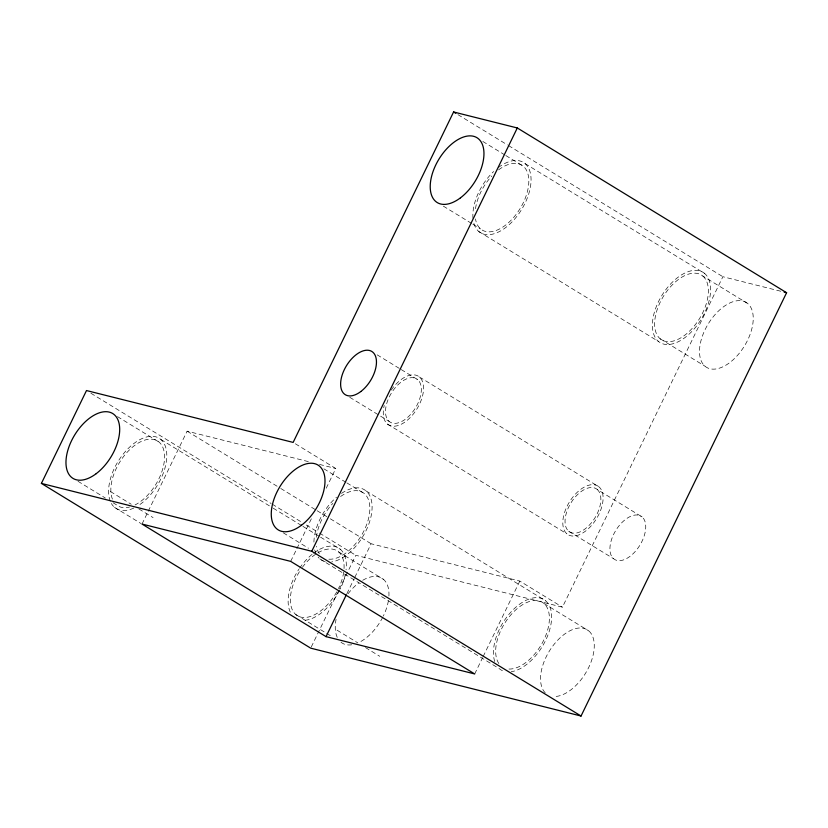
<?xml version="1.0" encoding="UTF-8"?>
<svg xmlns="http://www.w3.org/2000/svg" width="828" height="828" viewBox="0 0 828 828"><rect width="100%" height="100%" fill="white"/><g stroke="black" fill="none" stroke-linecap="round" stroke-linejoin="round"><path stroke-width="0.62" stroke-dasharray="4.14 3.1" d="M142.012 524.052L147.653 512.449M148.212 511.28L187.107 431.181L308.295 461.6M290.68 561.374L296.32 549.761M296.879 548.602L312.104 517.262M326.201 488.23L335.775 468.503L294.23 443.084M311.256 646.999L338.88 590.116M339.439 588.956L355.792 555.288L562.429 607.162L722.885 276.718L781.601 291.456M346.891 593.676L354.218 578.586M354.777 577.426L371.13 543.758L519.798 581.08L562.429 607.162M474.703 673.951L482.589 657.691M483.159 656.532L519.798 581.08M319.536 464.425L335.775 468.503M457.987 114.668L507.45 144.921M508.547 145.593L722.885 276.718M525.118 163.644L704.649 273.478A41.203 22.987 -58.5 0 1 685.16 337.441A41.203 22.987 -58.5 0 1 654.658 311.338A41.203 22.987 -58.5 0 1 704.649 273.478M482.838 141.474L504.728 154.867M505.825 155.54L523.337 166.252M702.868 276.086A38.036 21.217 -58.5 0 1 684.88 335.133A38.036 21.217 -58.5 0 1 656.718 311.028A38.036 21.217 -58.5 0 1 702.868 276.086L747.746 303.545A38.036 21.217 -58.5 0 1 729.758 362.592A38.036 21.217 -58.5 0 1 701.595 338.486A38.036 21.217 -58.5 0 1 747.746 303.545M443.363 206.151L471.825 223.56M472.912 224.233L480.582 228.921M660.113 338.745L704.99 366.204M478.801 231.529L658.322 341.364M419.454 377.019L598.986 486.854A28.525 15.908 -58.5 0 1 585.489 531.131A28.525 15.908 -58.5 0 1 564.375 513.06A28.525 15.908 -58.5 0 1 598.986 486.854M377.175 354.85L400.162 368.915M401.259 369.588L417.674 379.628A25.357 14.138 -58.5 0 1 405.679 418.989A25.357 14.138 -58.5 0 1 386.904 402.925A25.357 14.138 -58.5 0 1 417.674 379.628M597.205 489.462A25.357 14.138 -58.5 0 1 585.21 528.823A25.357 14.138 -58.5 0 1 566.435 512.76A25.357 14.138 -58.5 0 1 597.205 489.462L642.083 516.92A25.357 14.138 -58.5 0 1 630.098 556.281A25.357 14.138 -58.5 0 1 611.323 540.218A25.357 14.138 -58.5 0 1 642.083 516.92M349.758 397.295L389.17 421.4M568.701 531.234L613.579 558.693M387.39 424.019L566.911 533.843M366.162 491.004L545.693 600.838M323.883 468.834L345.773 482.227M346.87 482.9L364.382 493.612M543.913 603.446L588.791 630.905M187.107 431.181L279.667 487.806M280.775 488.479L316.037 510.058M317.134 510.731L329.254 518.142M330.362 518.814L371.13 543.758M90.894 393.238L271.149 503.517M272.257 504.19L301.93 522.344M306.329 525.035L318.418 532.425M319.515 533.097L355.792 555.288M160.86 439.471L272.101 507.523M273.209 508.195L301.837 525.718M302.944 526.391L319.463 536.503M320.56 537.175L340.391 549.306M117.483 416.629L159.079 442.08M338.611 551.914L383.488 579.372M283.311 532.839L308.482 548.24M319.846 558.89L499.367 668.713A41.203 22.987 -58.5 0 0 503.548 671.115M110.445 491.542L131.217 504.242M138.866 508.93L153.076 517.624M337.099 630.201L357.872 642.911M365.521 647.589L379.731 656.283M78.008 481.306L105.373 498.052M113.032 502.731L116.324 504.749A38.036 21.217 -58.5 0 0 129.51 507.057M295.844 614.573L331.976 636.67M114.533 507.357L140.967 523.524M362.736 580.283A38.036 21.217 -58.5 0 1 388.922 596.036M388.384 600.797A38.036 21.217 -58.5 0 1 383.343 616.032M382.805 617.129A38.036 21.217 -58.5 0 1 358.493 642.694M351.724 644.795A38.036 21.217 -58.5 0 1 340.732 642.031M337.255 637.363A38.036 21.217 -58.5 0 1 336.064 619.365M348.019 593.79A38.036 21.217 -58.5 0 1 358.721 582.984M545.217 692.798A38.036 21.217 -58.5 0 1 561.715 636.38A38.036 21.217 -58.5 0 1 593.883 651.046A38.036 21.217 -58.5 0 1 553.28 696.472M391.23 390.081A28.525 15.908 -58.5 0 1 422.477 381.491A28.525 15.908 -58.5 0 1 403.629 422.922A28.525 15.908 -58.5 0 1 384.233 405.441M110.321 501.261A41.203 22.987 -58.5 0 1 130.927 445.93A41.203 22.987 -58.5 0 1 166.573 451.612A41.203 22.987 -58.5 0 1 138.121 505.691M133.774 508.071A41.203 22.987 -58.5 0 1 111.376 503.476M313.553 553.218A41.203 22.987 -58.5 0 1 346.063 569.902M345.307 574.539A41.203 22.987 -58.5 0 1 340.236 589.019M339.708 590.074A41.203 22.987 -58.5 0 1 303.69 620.379M290.297 612.13A41.203 22.987 -58.5 0 1 298.949 569.157M299.612 568.174A41.203 22.987 -58.5 0 1 312.622 553.942M341.488 493.374A41.203 22.987 -58.5 0 1 371.668 512.905A41.203 22.987 -58.5 0 1 331.749 561.881M325.187 561.632A41.203 22.987 -58.5 0 1 318.128 557.13M316.068 553.828A41.203 22.987 -58.5 0 1 314.568 549.326M313.916 542.081A41.203 22.987 -58.5 0 1 336.52 497.204M494.74 661.52A41.203 22.987 -58.5 0 1 520.543 603.529A41.203 22.987 -58.5 0 1 551.241 622.449A41.203 22.987 -58.5 0 1 511.28 671.705M498.29 167.566A41.203 22.987 -58.5 0 1 530.707 174.863A41.203 22.987 -58.5 0 1 507.305 226.292A41.203 22.987 -58.5 0 1 473.523 221.976M472.974 218.313A41.203 22.987 -58.5 0 1 493.633 171.531M498.57 169.875A38.036 21.217 -58.5 0 1 528.554 177.016A38.036 21.217 -58.5 0 1 506.115 224.709A38.036 21.217 -58.5 0 1 475.489 218.944M475.5 208.708A38.036 21.217 -58.5 0 1 491.791 176.033M340.608 496.5A38.036 21.217 -58.5 0 1 368.967 516.662A38.036 21.217 -58.5 0 1 327.691 559.045M319.339 553.715A38.036 21.217 -58.5 0 1 316.534 546.304M316.389 537.258A38.036 21.217 -58.5 0 1 332.835 503.393M112.422 499.118A38.036 21.217 -58.5 0 1 132.439 447.192A38.036 21.217 -58.5 0 1 164.524 455.431A38.036 21.217 -58.5 0 1 135.067 504.925M498.87 663.538A38.036 21.217 -58.5 0 1 518.68 607.41A38.036 21.217 -58.5 0 1 548.829 624.726A38.036 21.217 -58.5 0 1 508.392 669.014M317.849 552.825A38.036 21.217 -58.5 0 1 343.848 570.927M343.692 572.127A38.036 21.217 -58.5 0 1 338.466 588.573M336.758 591.865A38.036 21.217 -58.5 0 1 297.252 615.608A38.036 21.217 -58.5 0 1 300.968 569.333M302.396 567.315A38.036 21.217 -58.5 0 1 316.845 553.446"/><path stroke-width="1.24" d="M41.4 483.417L86.495 390.547L293.143 442.411L453.589 111.977L517.303 127.967L786.6 292.719L581.049 716.023L310.697 648.158L41.4 483.417L311.763 551.282L581.049 716.023M311.763 551.282L517.303 127.967M326.035 636.629L474.703 673.951L290.68 561.374L142.012 524.052L326.035 636.629L346.321 594.835M784.106 292.087L786.6 292.719M453.589 111.977L455.793 113.322M460.471 197.84A38.036 21.217 -58.5 0 0 478.46 138.793A38.036 21.217 -58.5 0 0 432.309 173.745A38.036 21.217 -58.5 0 0 460.471 197.84M301.516 525.2A38.036 21.217 -58.5 0 0 319.504 466.154A38.036 21.217 -58.5 0 0 273.354 501.106A38.036 21.217 -58.5 0 0 301.516 525.2M96.203 473.668A38.036 21.217 -58.5 0 0 114.202 414.621A38.036 21.217 -58.5 0 0 68.051 449.573A38.036 21.217 -58.5 0 0 96.203 473.668M360.801 391.541A25.357 14.138 -58.5 0 0 372.797 352.169A25.357 14.138 -58.5 0 0 342.026 375.467A25.357 14.138 -58.5 0 0 360.801 391.541"/></g></svg>
